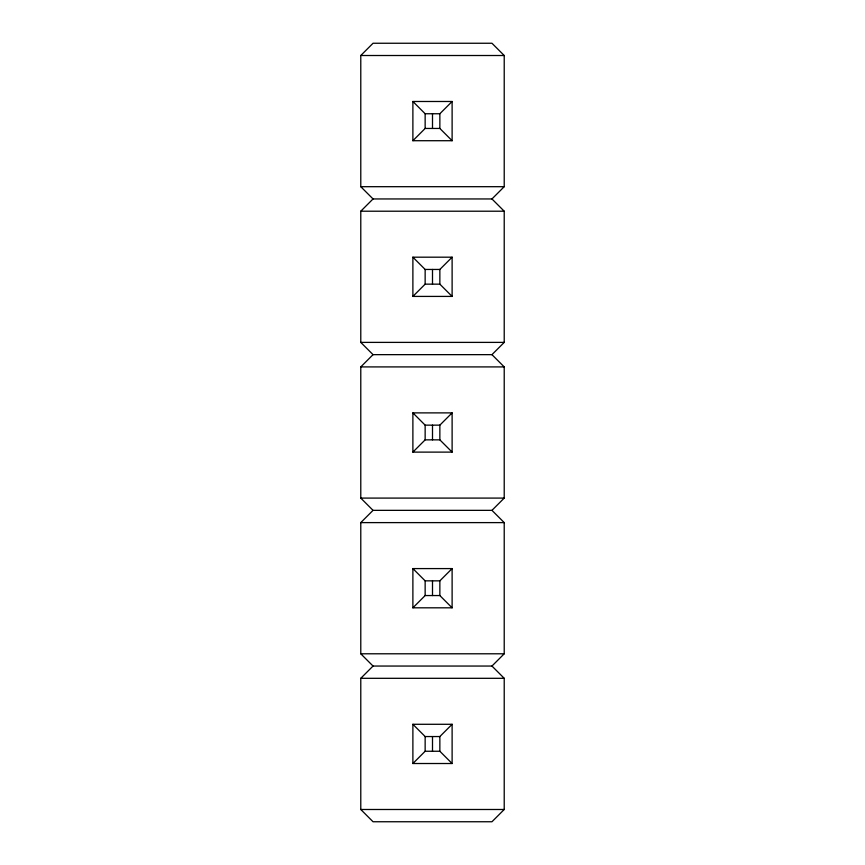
<?xml version="1.0" encoding="UTF-8"?>
<svg xmlns="http://www.w3.org/2000/svg" width="865" height="865" viewBox="0 0 865 865"><rect width="100%" height="100%" fill="white"/><g stroke="black" fill="none" stroke-linecap="round" stroke-linejoin="round"><path stroke-width="1.3" d="M360.781 55.511L373.042 43.25L491.958 43.25L504.219 55.511L504.219 186.689L491.958 198.95L373.042 198.95L360.781 186.689L360.781 55.511L504.219 55.511M412.886 140.714L425.147 128.453L439.853 128.453L452.114 140.714L452.114 101.486L412.886 101.486L412.886 140.714L452.114 140.714M439.853 128.453L439.853 113.748L452.114 101.486M491.958 198.95L504.219 211.211L504.219 342.389L491.958 354.65L373.042 354.65L360.781 342.389L360.781 211.211L373.042 198.95M412.886 296.414L425.147 284.153L439.853 284.153L452.114 296.414L412.886 296.414L412.886 257.186L452.114 257.186L452.114 296.414M439.853 284.153L439.853 269.447L452.114 257.186M491.958 354.65L504.219 366.911L504.219 498.089L491.958 510.35L373.042 510.35L360.781 498.089L360.781 366.911L373.042 354.65M412.886 452.114L425.147 439.853L439.853 439.853L452.114 452.114L412.886 452.114L412.886 412.886L452.114 412.886L452.114 452.114M439.853 439.853L439.853 425.147L452.114 412.886M491.958 510.35L504.219 522.611L504.219 653.789L491.958 666.05L373.042 666.05L360.781 653.789L360.781 522.611L373.042 510.35M412.886 607.814L425.147 595.553L439.853 595.553L452.114 607.814L412.886 607.814L412.886 568.586L452.114 568.586L452.114 607.814M412.886 568.586L425.147 580.848L439.853 580.848L452.114 568.586M491.958 666.05L504.219 678.311L504.219 809.489L491.958 821.75L373.042 821.75L360.781 809.489L360.781 678.311L373.042 666.05M412.886 763.514L425.147 751.252L439.853 751.252L452.114 763.514L452.114 724.286L412.886 724.286L412.886 763.514L452.114 763.514M412.886 724.286L425.147 736.548L439.853 736.548L452.114 724.286M412.886 101.486L425.147 113.748L439.853 113.748M360.781 186.689L504.219 186.689M360.781 211.211L504.219 211.211M412.886 257.186L425.147 269.447L439.853 269.447M360.781 342.389L504.219 342.389M360.781 366.911L504.219 366.911M412.886 412.886L425.147 425.147L439.853 425.147M360.781 498.089L504.219 498.089M360.781 522.611L504.219 522.611M360.781 653.789L504.219 653.789M360.781 678.311L504.219 678.311M360.781 809.489L504.219 809.489M439.853 580.848L439.853 595.553M439.853 736.548L439.853 751.252M432.5 113.748L432.5 128.453M432.5 269.447L432.5 284.153M432.5 425.147L432.5 439.853M432.5 580.848L432.5 595.553M432.5 736.548L432.5 751.252M425.147 113.748L425.147 128.453M425.147 269.447L425.147 284.153M425.147 425.147L425.147 439.853M425.147 580.848L425.147 595.553M425.147 736.548L425.147 751.252"/></g></svg>
